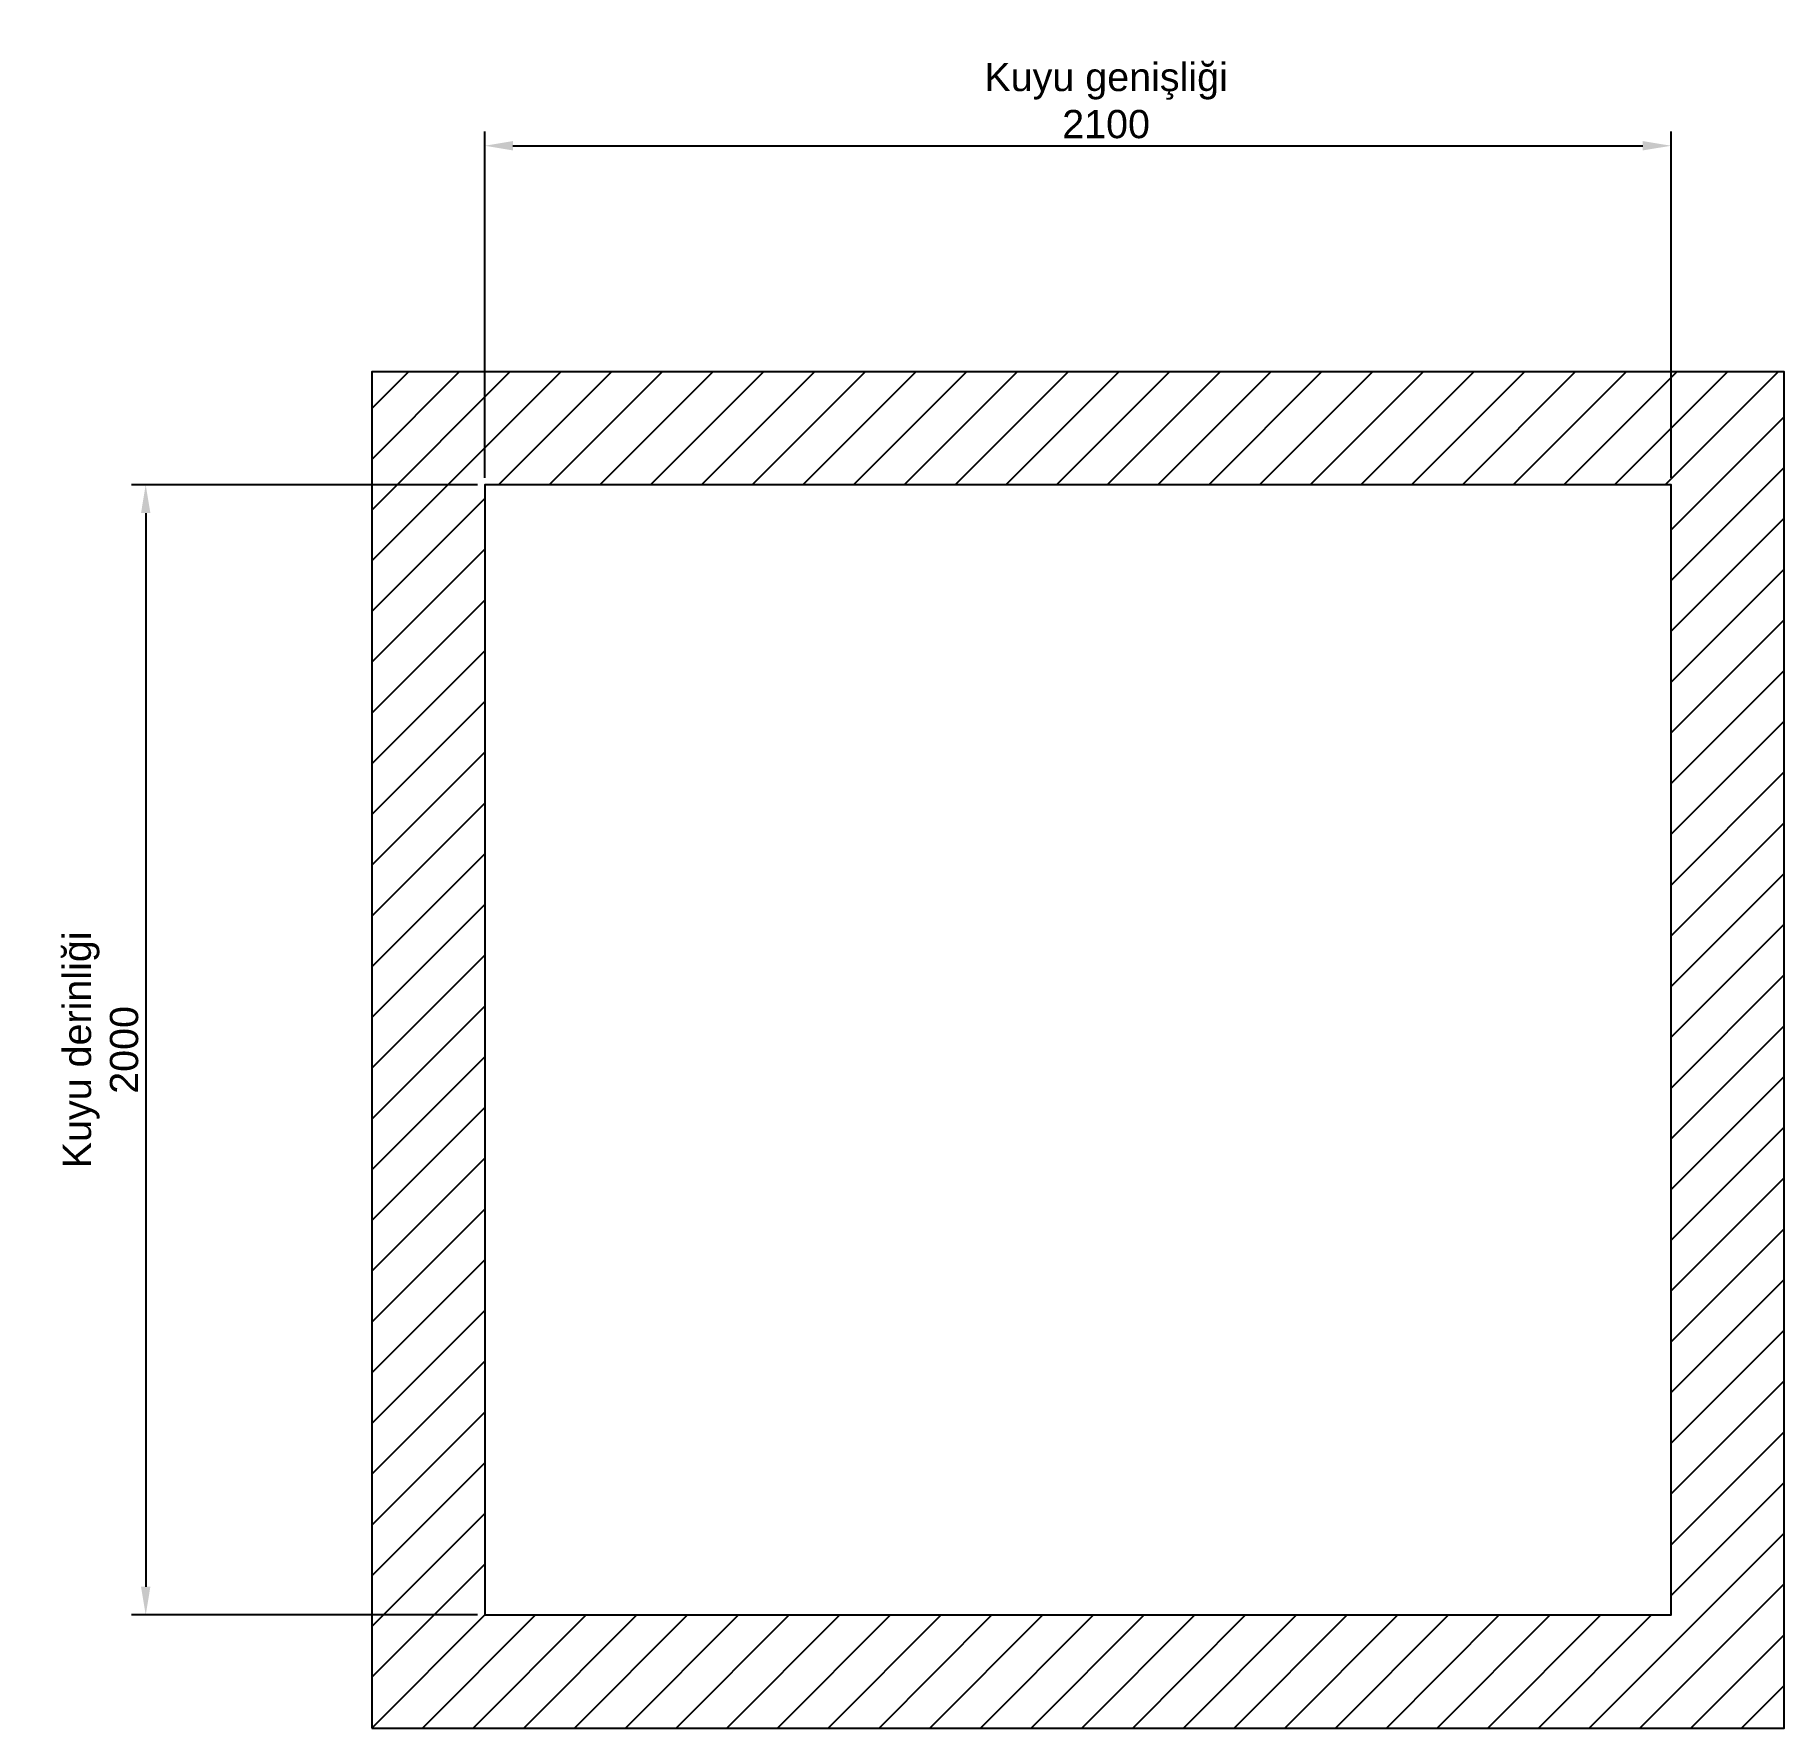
# Model space of a CAD drawing. Header units: millimetres. Extents: x -1846 to 1250, y -1200 to 1796.
import ezdxf

# ---------------------------------------------------------------- set-up
doc = ezdxf.new("R2010")
doc.units = ezdxf.units.MM
doc.linetypes.add('CENTERX2', pattern=[4, 2.5, -0.5, 0.5, -0.5])
doc.layers.add('TARAMA', color=251, linetype='CENTERX2')
doc.layers.add('TUĞLA DUVAR', color=251, linetype='Continuous')
doc.styles.get("Standard").update_dxf_attribs({"font": 'arial.ttf'})
doc.dimstyles.new('DimStyleALP', dxfattribs={"dimscale": 20, "dimtxt": 2.5, "dimasz": 2.5, "dimexe": 1.25, "dimexo": 0.625, "dimtad": 1, "dimdsep": 46, "dimtxsty": 'Standard', "dimcen": 2.5, "dimclrd": 60, "dimclre": 60, "dimadec": 0, "dimazin": 0, "dimtfac": 1, "dimtofl": 0, "dimtmove": 0, "dimatfit": 3, "dimfxl": 1, "dimarcsym": 0})

# ---------------------------------------------------------------- blocks, each defined once
blk = doc.blocks.new('*D1')
at = {"color": 60, "linetype": 'ByBlock', "lineweight": -2, "transparency": 16777216}
for p, q in [((-1062.5, 1000), (-1675, 1000)), ((-1650, 950), (-1650, -950)), ((-1062.5, -1000), (-1675, -1000))]:
    blk.add_line(p, q, dxfattribs=at)
at = {"color": 60, "transparency": 16777216}
for points in [[(-1658.3, 950), (-1641.7, 950), (-1650, 1000)], [(-1658.3, -950), (-1641.7, -950), (-1650, -1000)]]:
    blk.add_solid(points, dxfattribs=at)
at = {"layer": 'Defpoints', "color": 0, "transparency": 16777216}
for p in [(-1050, 1000), (-1650, -1000), (-1050, -1000)]:
    blk.add_point(p, dxfattribs=at)
at = {"color": 0, "transparency": 16777216, "insert": (-1729.7, 0), "char_height": 50, "attachment_point": 5, "rotation": 90}
blk.add_mtext('Kuyu derinliği^J2000', dxfattribs=at)
blk = doc.blocks.new('*D0')
at = {"color": 60, "linetype": 'ByBlock', "lineweight": -2, "transparency": 16777216}
for p, q in [((-1050, 1012.5), (-1050, 1625)), ((1050, 1012.5), (1050, 1625)), ((-1000, 1600), (1000, 1600))]:
    blk.add_line(p, q, dxfattribs=at)
at = {"color": 60, "transparency": 16777216}
for points in [[(-1000, 1608.3), (-1000, 1591.7), (-1050, 1600)], [(1000, 1608.3), (1000, 1591.7), (1050, 1600)]]:
    blk.add_solid(points, dxfattribs=at)
at = {"layer": 'Defpoints', "color": 0, "transparency": 16777216}
for p in [(1050, 1600), (-1050, 1000), (1050, 1000)]:
    blk.add_point(p, dxfattribs=at)
at = {"color": 0, "transparency": 16777216, "insert": (50, 1679.7), "char_height": 50, "attachment_point": 5}
blk.add_mtext('Kuyu genişliği\\P2100', dxfattribs=at)

msp = doc.modelspace()

# ---------------------------------------------------------------- hatches: boundary and pattern name
at = {"layer": 'TARAMA'}
h = msp.add_hatch(dxfattribs=at)
h.set_pattern_fill('ANSI31', color=256, scale=20, style=0)
h.set_pattern_definition([(45, (-1250, -1200), (-44.9013, 44.9013), [])])
h.paths.add_polyline_path([(-1250, -1200), (1250, -1200), (1250, 1200), (-1250, 1200)])
h.paths.add_polyline_path([(-1050, -1000), (1050, -1000), (1050, 1000), (-1050, 1000)], flags=16)

# ---------------------------------------------------------------- linework, layer by layer
at = {"layer": 'TUĞLA DUVAR'}
for points in [[(-1250, -1200), (1250, -1200), (1250, 1200), (-1250, 1200)], [(-1050, -1000), (1050, -1000), (1050, 1000), (-1050, 1000)]]:
    msp.add_lwpolyline(points, close=True, dxfattribs=at)

# ---------------------------------------------------------------- dimensions: what is measured, and where the dimension line sits
dim = msp.add_linear_dim(base=(1050, 1600), p1=(-1050, 1000), p2=(1050, 1000), text='Kuyu genişliği\\P<>', dimstyle='DimStyleALP')
dim.commit()
dim.dimension.update_dxf_attribs({"geometry": '*D0', "text_midpoint": (50, 1600), "dimtype": 128})
dim = msp.add_linear_dim(base=(-1650, -1000), p1=(-1050, 1000), p2=(-1050, -1000), angle=90, text='Kuyu derinliği^J<>', dimstyle='DimStyleALP')
dim.commit()
dim.dimension.update_dxf_attribs({"geometry": '*D1', "text_midpoint": (-1650, 0), "dimtype": 128})

doc.saveas('drawing.dxf')
